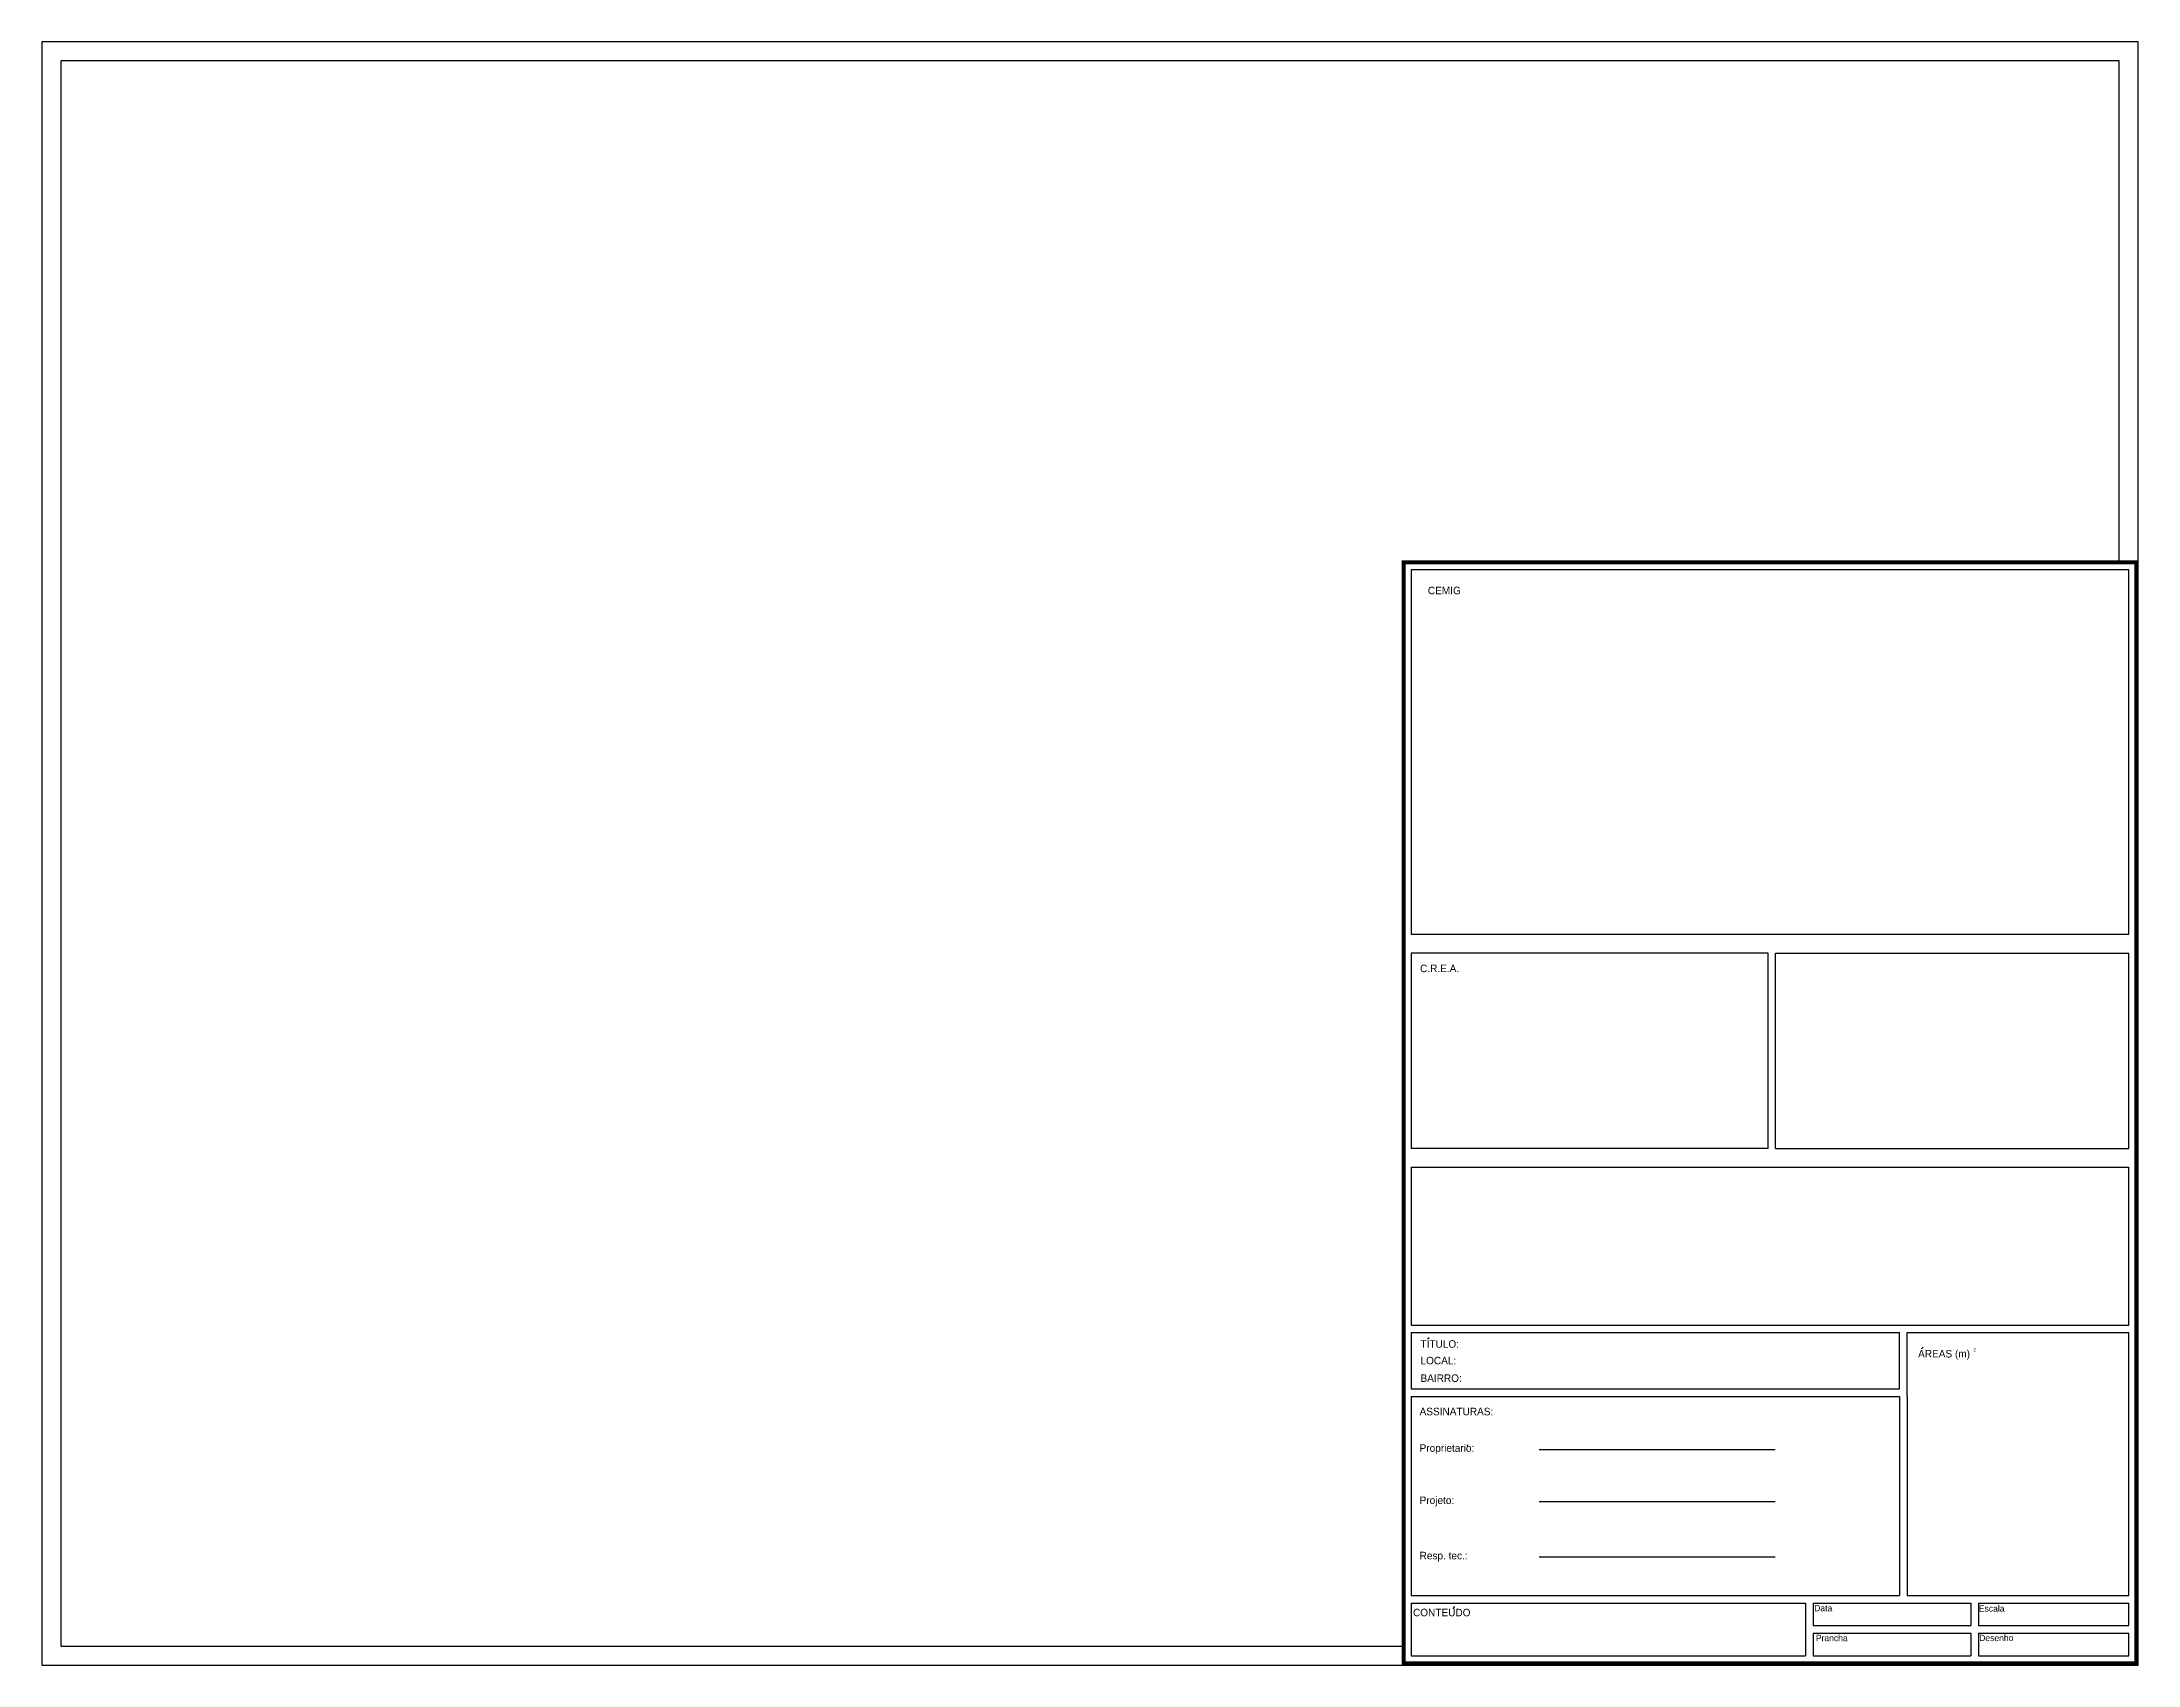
# Model space of a CAD drawing. Extents: x 0 to 0.279, y 0 to 0.216.
import ezdxf

# ---------------------------------------------------------------- set-up
doc = ezdxf.new("R2010")
doc.units = 0
doc.layers.get('0').update_dxf_attribs({"linetype": 'CONTINUOUS'})

msp = doc.modelspace()

# ---------------------------------------------------------------- linework, layer by layer
at = {"color": 0}
for p, q in [((0.18444, 0.0434), (0.18464, 0.04359)), ((0.18969, 0.02915), (0.18984, 0.02932)), ((0.19927, 0.02868), (0.23069, 0.02868)), ((0.19927, 0.02178), (0.23069, 0.02178)), ((0.19927, 0.01439), (0.23069, 0.01439)), ((0.18783, 0.00751), (0.18806, 0.00778))]:
    msp.add_line(p, q, dxfattribs=at)
for points in [[(0.279, 0), (0.279, 0.216), (0, 0.216), (0, 0), (0.279, 0)], [(0.2765, 0.1465), (0.2765, 0.2135), (0.0025, 0.2135), (0.0025, 0.0025), (0.18124, 0.0025)], [(0.18225, 0.14575), (0.18225, 0.09725)], [(0.27775, 0.09725), (0.27775, 0.14575), (0.18225, 0.14575)], [(0.18225, 0.09725), (0.27775, 0.09725)], [(0.22975, 0.09475), (0.18225, 0.09475)], [(0.18225, 0.09475), (0.18225, 0.06875)], [(0.22975, 0.06875), (0.22975, 0.09475)], [(0.23075, 0.06875), (0.23075, 0.09475)], [(0.23075, 0.09475), (0.27775, 0.09475)], [(0.27775, 0.06875), (0.27775, 0.09475)], [(0.22975, 0.06875), (0.18225, 0.06875)], [(0.23075, 0.06875), (0.27775, 0.06875)], [(0.18225, 0.06625), (0.27775, 0.06625)], [(0.18225, 0.06625), (0.18225, 0.04525)], [(0.27775, 0.04525), (0.27775, 0.06625)], [(0.18225, 0.04525), (0.27775, 0.04525)], [(0.18225, 0.03675), (0.24725, 0.03675), (0.24725, 0.04425)], [(0.18225, 0.04425), (0.18225, 0.03675)], [(0.18225, 0.04425), (0.24725, 0.04425)], [(0.24825, 0.03575), (0.24825, 0.04425)], [(0.24825, 0.04425), (0.27775, 0.04425)], [(0.25017, 0.04207), (0.2504, 0.04232)], [(0.27775, 0.00925), (0.27775, 0.04425)], [(0.18225, 0.03575), (0.24725, 0.03575)], [(0.18225, 0.03575), (0.18225, 0.00925)], [(0.24725, 0.03575), (0.24725, 0.00925)], [(0.24825, 0.03575), (0.24825, 0.00925)], [(0.18225, 0.00925), (0.24725, 0.00925)], [(0.24825, 0.00925), (0.27775, 0.00925)], [(0.18225, 0.00825), (0.23475, 0.00825)], [(0.18225, 0.00825), (0.18225, 0.00125), (0.23475, 0.00125)], [(0.23475, 0.00825), (0.23475, 0.00125)], [(0.23575, 0.00825), (0.23575, 0.00525)], [(0.23575, 0.00825), (0.25675, 0.00825)], [(0.25675, 0.00825), (0.25675, 0.00525)], [(0.25775, 0.00825), (0.25775, 0.00525)], [(0.25775, 0.00825), (0.27775, 0.00825)], [(0.27775, 0.00525), (0.27775, 0.00825)], [(0.23575, 0.00525), (0.25675, 0.00525)], [(0.23575, 0.00425), (0.23575, 0.00125)], [(0.23575, 0.00425), (0.25675, 0.00425)], [(0.25675, 0.00425), (0.25675, 0.00125)], [(0.25775, 0.00525), (0.27775, 0.00525)], [(0.25775, 0.00425), (0.25775, 0.00125)], [(0.25775, 0.00425), (0.27775, 0.00425)], [(0.25775, 0.00125), (0.27775, 0.00125), (0.27775, 0.00425)], [(0.23575, 0.00125), (0.25675, 0.00125)]]:
    msp.add_lwpolyline(points, dxfattribs=at)
at = {"color": 0, "const_width": 0.0005}
msp.add_lwpolyline([(0.18125, 0.14675), (0.18125, 0.00025), (0.27875, 0.00025), (0.27875, 0.14675), (0.18125, 0.14675)], dxfattribs=at)

# ---------------------------------------------------------------- texts
at = {"color": 0}
for s, height, p in [('CEMIG', 0.001, (0.18447, 0.1425)), ('C.R.E.A.', 0.001, (0.18343, 0.09221)), ('TITULO:', 0.001, (0.18349, 0.04223)), ('AREAS (m)', 0.001, (0.24972, 0.04093)), ('2', 0.000438, (0.25708, 0.04174)), ('LOCAL:', 0.001, (0.18349, 0.04002)), ('BAIRRO:', 0.001, (0.18349, 0.03768)), ('ASSINATURAS:', 0.001, (0.18337, 0.03324)), ('Proprietario:', 0.001, (0.18337, 0.02838)), ('Projeto:', 0.001, (0.18337, 0.02143)), ('Resp. tec.:', 0.001, (0.18337, 0.01407)), ('CONTEUDO', 0.001, (0.18249, 0.00649)), ('Data', 0.00085, (0.23589, 0.00715)), ('Escala', 0.00085, (0.25781, 0.00711)), ('Prancha', 0.00085, (0.23611, 0.00318)), ('Desenho', 0.00085, (0.25785, 0.00319))]:
    msp.add_text(s, height=height, dxfattribs=at).set_placement(p)

doc.saveas('drawing.dxf')
